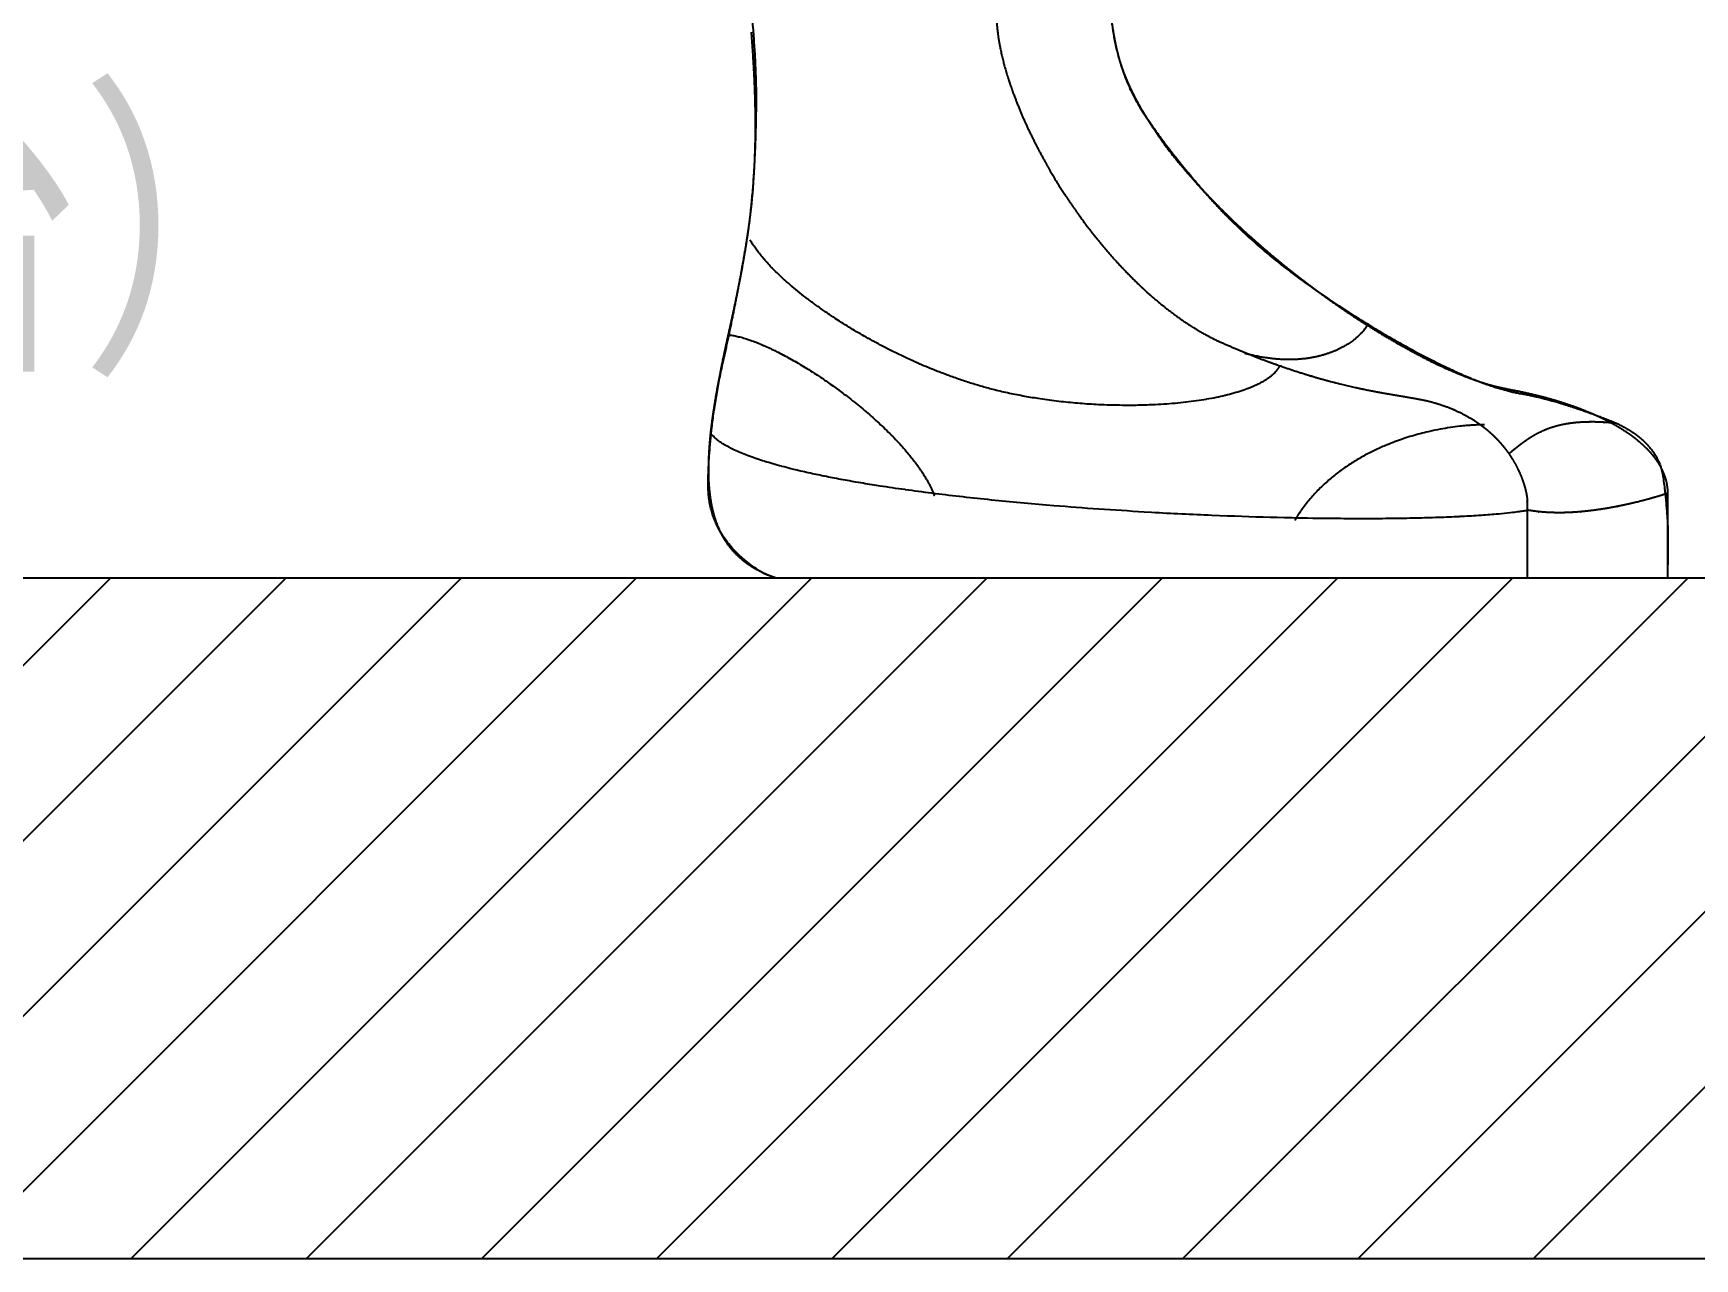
# Model space of a CAD drawing. Header units: millimetres. Extents: x 2183 to 14812, y 264 to 8523.
# Drawn here: x 8193.9 to 8619.6, y 1182.5 to 1496.6 of the extents above; entities that cross this region are included whole.
import ezdxf

# ---------------------------------------------------------------- set-up
doc = ezdxf.new("R2010")
doc.units = ezdxf.units.MM
doc.header["$LTSCALE"] = 0.2
doc.linetypes.add('CENTER', pattern=[50.8, 31.75, -6.35, 6.35, -6.35])
doc.layers.get('Defpoints').update_dxf_attribs({"color": 9})
for name, color, linetype in [('寸法1', 2, 'Continuous'), ('引出線', 2, 'Continuous'), ('芯', 1, 'CENTER')]:
    doc.layers.add(name, color=color, linetype=linetype)
doc.styles.add('TENPAL（ｺﾞｼｯｸ)', font='MS PGothic.ttf')
doc.dimstyles.new('030-TENPAL', dxfattribs={"dimscale": 30, "dimtxt": 2, "dimasz": 2.5, "dimexe": 0, "dimexo": 3, "dimgap": 0.5, "dimtad": 1, "dimlfac": -1, "dimdsep": 46, "dimtxsty": 'TENPAL（ｺﾞｼｯｸ)', "dimblk1": 'DOTSMALL', "dimblk2": 'DOTSMALL', "dimsah": 1, "dimcen": 3, "dimazin": 2, "dimtfac": 1, "dimtofl": 0, "dimtmove": 0, "dimatfit": 3, "dimfxl": 1, "dimtolj": 1, "dimtzin": 0, "dimarcsym": 0})

# ---------------------------------------------------------------- blocks, each defined once
blk = doc.blocks.new('_DOTSMALL')
at = {"color": 0, "linetype": 'ByBlock', "const_width": 0.5}
blk.add_lwpolyline([(-0.0625, 0, 1), (0.0625, 0, 1)], format="xyb", close=True, dxfattribs=at)
blk = doc.blocks.new('*D89')
at = {"layer": 'Defpoints', "color": 0, "transparency": 16777216}
for p in [(9396.78, 4656.93), (7163.4, 1356.93), (7965.37, 1356.93)]:
    blk.add_point(p, dxfattribs=at)
at = {"layer": '寸法1', "color": 0, "lineweight": -2, "transparency": 16777216}
for p, q in [((9306.78, 4656.93), (7163.4, 4656.93)), ((7163.4, 4656.93), (7163.4, 1356.93)), ((7875.37, 1356.93), (7163.4, 1356.93))]:
    blk.add_line(p, q, dxfattribs=at)
at = {"layer": '寸法1', "color": 0, "lineweight": -2, "transparency": 16777216, "xscale": 75, "yscale": 75, "zscale": 75}
for p, rotation in [((7163.4, 4656.93), 90), ((7163.4, 1356.93), 270)]:
    blk.add_blockref('_DOTSMALL', p, dxfattribs=dict(at, rotation=rotation))
at = {"layer": '寸法1', "color": 0, "transparency": 16777216, "insert": (7118.4, 3006.93), "char_height": 60, "attachment_point": 5, "rotation": 90, "style": 'TENPAL（ｺﾞｼｯｸ)'}
blk.add_mtext('\\A1;3300', dxfattribs=at)
blk = doc.blocks.new('人')
at = {"flags": 128}
for points in [[(147269.44, -124027.56, 0.012066), (147269.59, -124027.82), (147269.63, -124027.88, 0.022173), (147269.88, -124028.26), (147269.93, -124028.33, 0.020104), (147270.32, -124028.81), (147270.33, -124028.81, 0.01817), (147270.77, -124029.28), (147270.78, -124029.29, 0.016355), (147271.27, -124029.75), (147271.28, -124029.76, 0.014705), (147271.82, -124030.2), (147271.84, -124030.21, 0.013227), (147272.43, -124030.64), (147272.44, -124030.65, 0.011919), (147273.09, -124031.06), (147273.1, -124031.07, 0.010768), (147273.79, -124031.48), (147273.8, -124031.49, 0.00976), (147274.54, -124031.88), (147274.55, -124031.89, 0.009081), (147275.33, -124032.27), (147275.57, -124032.37, 0.015542), (147276.84, -124032.92), (147277.1, -124033.02, 0.013112), (147278.93, -124033.68), (147278.99, -124033.7, 0.011286), (147280.98, -124034.31), (147281.04, -124034.33, 0.009864), (147283.18, -124034.89), (147283.24, -124034.9, 0.008748), (147285.51, -124035.4), (147285.57, -124035.42, 0.007867), (147287.98, -124035.87), (147288.03, -124035.88, 0.007168), (147290.56, -124036.27), (147290.61, -124036.28, 0.006614), (147293.25, -124036.61), (147293.3, -124036.62, 0.006176), (147296.04, -124036.9), (147296.08, -124036.9, 0.005834), (147298.91, -124037.12), (147298.95, -124037.13, 0.005622), (147301.86, -124037.29), (147302.66, -124037.32, 0.010601), (147307.19, -124037.42), (147308.02, -124037.42, 0.010235), (147314.2, -124037.3), (147315.04, -124037.27, 0.0103), (147319.84, -124036.98, 0.005238), (147324.63, -124036.54), (147324.64, -124036.54, 0.011001), (147329.44, -124035.94), (147330.64, -124035.76, 0.008885), (147334.57, -124035.11), (147334.58, -124035.11, 0.006192), (147338.47, -124034.35, 0.011476), (147342.33, -124033.45), (147342.7, -124033.35, 0.007274), (147345.8, -124032.5, 0.006879), (147348.87, -124031.57), (147348.88, -124031.57, 0.006543), (147351.94, -124030.54), (147351.95, -124030.54, 0.006251), (147355, -124029.44), (147355, -124029.44, 0.006036), (147358.03, -124028.26), (147358.78, -124027.95, 0.011401), (147363.26, -124026.02), (147364.02, -124025.67, 0.010833), (147369.75, -124022.9), (147370.49, -124022.51, 0.010603), (147374.63, -124020.28), (147374.69, -124020.25, 0.005259), (147378.64, -124017.96), (147378.67, -124017.94, 0.01082), (147382.47, -124015.57), (147383.13, -124015.13, 0.005619), (147385.52, -124013.53), (147385.55, -124013.51, 0.0058), (147387.85, -124011.89), (147387.88, -124011.87, 0.006071), (147390.07, -124010.25), (147390.1, -124010.22, 0.006421), (147392.18, -124008.6), (147392.21, -124008.57, 0.006866), (147394.17, -124006.96), (147394.21, -124006.93, 0.007429), (147396.03, -124005.33), (147396.08, -124005.3, 0.008137), (147397.77, -124003.72), (147398, -124003.5, 0.009102), (147399.19, -124002.32), (147399.22, -124002.28, 0.004858), (147400.31, -124001.14), (147400.33, -124001.12, 0.010928), (147401.35, -123999.98), (147401.38, -123999.94, 0.005923), (147402.3, -123998.83), (147402.31, -123998.81, 0.013592), (147403.16, -123997.71), (147403.19, -123997.67, 0.007479), (147403.93, -123996.62, 0.017492), (147404.62, -123995.53), (147404.72, -123995.36, 0.005203), (147404.92, -123995.01, 0.005203)], [(147246.72, -124016.48, 0.005458), (147246.73, -124016.54), (147246.74, -124016.55, 0.010049), (147246.77, -124016.63), (147246.79, -124016.68, 0.017046), (147246.87, -124016.86), (147246.89, -124016.9, 0.014498), (147247.02, -124017.14), (147247.02, -124017.15, 0.012707), (147247.18, -124017.41), (147247.18, -124017.42, 0.011386), (147247.37, -124017.7), (147247.37, -124017.71, 0.010396), (147247.58, -124018), (147247.59, -124018.01, 0.009647), (147247.83, -124018.31), (147247.83, -124018.32, 0.009076), (147248.1, -124018.63), (147248.11, -124018.64, 0.008638), (147248.4, -124018.96), (147248.41, -124018.97, 0.008303), (147248.73, -124019.29), (147248.73, -124019.3, 0.008047), (147249.08, -124019.63), (147249.09, -124019.64, 0.007854), (147249.46, -124019.98), (147249.47, -124019.99, 0.00771), (147249.87, -124020.32), (147249.88, -124020.33, 0.007605), (147250.31, -124020.67), (147250.32, -124020.68, 0.007532), (147250.78, -124021.02), (147250.79, -124021.03, 0.007484), (147251.27, -124021.37), (147251.28, -124021.37, 0.007511), (147251.79, -124021.71), (147251.94, -124021.8, 0.01486), (147252.78, -124022.3), (147252.92, -124022.38, 0.007428), (147253.54, -124022.71, 0.007468), (147254.16, -124023.02), (147254.17, -124023.02, 0.007489), (147254.82, -124023.32), (147254.83, -124023.33, 0.007511), (147255.51, -124023.62), (147255.52, -124023.62, 0.007534), (147256.23, -124023.9), (147256.24, -124023.9, 0.007555), (147256.98, -124024.16), (147256.99, -124024.16, 0.007574), (147257.75, -124024.41), (147257.77, -124024.41, 0.007588), (147258.56, -124024.64), (147258.57, -124024.64, 0.007598), (147259.39, -124024.85), (147259.4, -124024.86, 0.007601), (147260.25, -124025.05), (147260.26, -124025.05, 0.007597), (147261.14, -124025.22), (147261.15, -124025.22, 0.007586), (147262.06, -124025.36), (147262.07, -124025.37, 0.007567), (147263, -124025.49), (147263.01, -124025.49, 0.00754), (147263.97, -124025.58), (147263.99, -124025.58, 0.007503), (147264.98, -124025.65), (147264.99, -124025.65, 0.007458), (147266.01, -124025.69), (147266.02, -124025.69, 0.007404), (147267.07, -124025.7), (147267.08, -124025.7, 0.007341), (147268.16, -124025.68), (147268.17, -124025.68, 0.007269), (147269.27, -124025.62), (147269.29, -124025.62, 0.00719), (147270.42, -124025.53), (147270.43, -124025.53, 0.007102), (147271.59, -124025.41), (147271.61, -124025.4, 0.007007), (147272.79, -124025.24), (147272.81, -124025.24, 0.006906), (147274.03, -124025.04), (147274.04, -124025.03, 0.006798), (147275.29, -124024.79), (147275.31, -124024.79, 0.006684), (147276.58, -124024.51), (147276.6, -124024.5, 0.006555), (147277.9, -124024.18), (147277.91, -124024.18, 0.001602), (147278.24, -124024.09, 0.001602)], [(147410.49, -124019.38, 0.005486), (147410.22, -124019.4), (147410.15, -124019.41, 0.009796), (147409.74, -124019.46), (147409.66, -124019.47, 0.008772), (147409.09, -124019.56), (147409.08, -124019.56, 0.00793), (147408.49, -124019.68), (147408.48, -124019.68, 0.007197), (147407.87, -124019.82), (147407.86, -124019.82, 0.006564), (147407.23, -124019.98), (147407.22, -124019.98, 0.006015), (147406.57, -124020.16), (147406.56, -124020.17, 0.005646), (147405.89, -124020.37), (147405.7, -124020.43, 0.009875), (147404.65, -124020.79), (147404.45, -124020.86, 0.008553), (147403.01, -124021.41), (147402.96, -124021.43, 0.007552), (147401.46, -124022.06), (147401.42, -124022.08, 0.006766), (147399.86, -124022.78), (147399.83, -124022.8, 0.006145), (147398.22, -124023.58), (147398.18, -124023.6, 0.005654), (147396.53, -124024.45), (147396.5, -124024.46, 0.005266), (147394.8, -124025.38), (147394.78, -124025.4, 0.004962), (147393.05, -124026.38), (147393.02, -124026.39, 0.004727), (147391.27, -124027.44), (147391.25, -124027.45, 0.004552), (147389.47, -124028.55), (147389.45, -124028.56, 0.004451), (147387.66, -124029.72), (147387.19, -124030.03, 0.008645), (147384.49, -124031.88), (147383.58, -124032.52, 0.008672), (147380.88, -124034.51), (147380.44, -124034.84, 0.00444), (147378.66, -124036.22), (147378.66, -124036.22, 0.004555), (147376.92, -124037.63), (147376.91, -124037.63, 0.004713), (147375.2, -124039.06), (147375.2, -124039.07, 0.004913), (147373.53, -124040.52), (147373.52, -124040.53, 0.005161), (147371.89, -124042), (147371.88, -124042.01, 0.005461), (147370.31, -124043.5), (147370.3, -124043.51, 0.00582), (147368.78, -124045.01), (147368.77, -124045.02, 0.006246), (147367.32, -124046.53), (147367.3, -124046.54, 0.006751), (147365.92, -124048.05), (147365.74, -124048.26, 0.007386), (147364.75, -124049.4), (147364.74, -124049.41, 0.003896), (147363.81, -124050.55), (147363.8, -124050.55, 0.008491), (147362.91, -124051.69), (147362.89, -124051.71, 0.004515), (147362.05, -124052.84), (147362.05, -124052.85, 0.009918), (147361.26, -124053.98), (147361.24, -124054, 0.005306), (147360.51, -124055.11), (147360.51, -124055.12, 0.011754), (147359.83, -124056.24), (147359.71, -124056.44, 0.00645), (147359.3, -124057.18), (147359.3, -124057.19, 0.006804), (147358.91, -124057.92), (147358.91, -124057.93, 0.007244), (147358.55, -124058.66), (147358.55, -124058.66, 0.007718), (147358.22, -124059.39), (147358.22, -124059.39, 0.008247), (147357.92, -124060.12, 0.004399), (147357.78, -124060.48), (147357.78, -124060.48)], [(147216.78, -124042.4, -0.001425), (147217.02, -124042.4), (147217.34, -124042.4, -0.007627), (147218.23, -124042.42), (147218.54, -124042.43, -0.004843), (147219.63, -124042.48, -0.004786), (147220.73, -124042.56), (147221.05, -124042.58, -0.009261), (147222.78, -124042.74), (147223.12, -124042.78, -0.009165), (147225.53, -124043.1), (147225.6, -124043.11, -0.009275), (147228.13, -124043.53), (147228.19, -124043.54, -0.009542), (147230.82, -124044.09), (147231.19, -124044.17, -0.009952), (147233.28, -124044.69, -0.005145), (147235.35, -124045.27), (147235.38, -124045.28, -0.010776), (147237.49, -124045.95), (147237.5, -124045.95, -0.005611), (147239.62, -124046.7), (147239.64, -124046.71, -0.011841), (147241.77, -124047.54), (147242.13, -124047.69, -0.006235), (147243.55, -124048.31, -0.006438), (147244.97, -124048.97), (147244.97, -124048.97, -0.006669), (147246.38, -124049.67), (147246.38, -124049.67, -0.00691), (147247.78, -124050.41), (147247.78, -124050.41, -0.007161), (147249.16, -124051.2), (147249.17, -124051.2, -0.007421), (147250.53, -124052.03), (147250.54, -124052.03, -0.007687), (147251.88, -124052.9), (147251.89, -124052.91, -0.007959), (147253.21, -124053.83), (147253.22, -124053.83, -0.008234), (147254.52, -124054.8), (147254.52, -124054.8, -0.008511), (147255.8, -124055.82), (147255.8, -124055.82, -0.008787), (147257.05, -124056.89), (147257.05, -124056.89, -0.009058), (147258.27, -124058), (147258.27, -124058.01, -0.009322), (147259.45, -124059.17), (147259.45, -124059.18, -0.009575), (147260.59, -124060.4), (147260.6, -124060.4, -0.009813), (147261.7, -124061.67), (147261.71, -124061.68, -0.010033), (147262.76, -124063), (147262.77, -124063.01, -0.010231), (147263.78, -124064.39), (147263.91, -124064.57, -0.010403), (147264.64, -124065.65), (147264.76, -124065.83, -0.005256), (147265.22, -124066.57, -0.002636), (147265.45, -124066.95, -0.002636)], [(147205.41, -124064.31, 0.003143), (147206.21, -124064.44), (147206.43, -124064.47, 0.005183), (147207.67, -124064.65), (147207.92, -124064.68, 0.004505), (147209.66, -124064.9), (147210.25, -124064.97, 0.006962), (147213.16, -124065.26), (147213.83, -124065.32, 0.005345), (147218.1, -124065.65), (147218.34, -124065.66, 0.004305), (147223.08, -124065.93), (147223.3, -124065.95, 0.003582), (147228.48, -124066.16), (147228.68, -124066.17, 0.003065), (147234.27, -124066.32), (147234.45, -124066.33, 0.002687), (147240.41, -124066.43), (147240.58, -124066.43, 0.002408), (147246.88, -124066.47), (147247.03, -124066.47, 0.002239), (147253.63, -124066.45), (147255.56, -124066.43, 0.003987), (147266.03, -124066.27), (147268.07, -124066.22, 0.003667), (147282.62, -124065.78), (147286.64, -124065.62, 0.005482), (147302.08, -124064.87), (147304, -124064.75, 0.001887), (147315.58, -124064.01), (147315.62, -124064.01, 0.004114), (147327.11, -124063.14), (147329.09, -124062.97, 0.002264), (147336.59, -124062.3), (147336.66, -124062.3, 0.002431), (147344.01, -124061.58), (147344.1, -124061.57, 0.002658), (147351.26, -124060.79), (147351.37, -124060.78, 0.002941), (147358.31, -124059.95), (147358.43, -124059.93, 0.003295), (147365.12, -124059.04), (147365.25, -124059.02, 0.00374), (147371.65, -124058.09), (147372.53, -124057.95, 0.00435), (147377.14, -124057.2), (147377.27, -124057.17, 0.002374), (147381.62, -124056.4), (147381.69, -124056.39, 0.005541), (147385.9, -124055.57), (147386.04, -124055.55, 0.003077), (147389.95, -124054.72), (147390.02, -124054.7, 0.007377), (147393.77, -124053.83), (147394.47, -124053.65, 0.004354), (147396.79, -124053.05), (147396.85, -124053.04, 0.004821), (147399.06, -124052.42), (147399.11, -124052.41, 0.005452), (147401.2, -124051.78), (147401.26, -124051.76, 0.006213), (147403.22, -124051.12), (147403.27, -124051.1, 0.007142), (147405.1, -124050.45), (147405.16, -124050.43, 0.008289), (147406.86, -124049.77), (147406.92, -124049.75, 0.009719), (147408.47, -124049.07), (147408.53, -124049.04, 0.011524), (147409.95, -124048.36), (147410, -124048.33, 0.013827), (147411.27, -124047.63), (147411.33, -124047.6, 0.016803), (147412.45, -124046.89), (147412.5, -124046.86, 0.020623), (147413.47, -124046.14), (147413.49, -124046.12, 0.02581), (147414.35, -124045.35, 0.016151), (147414.73, -124044.95), (147414.73, -124044.95)]]:
    blk.add_lwpolyline(points, format="xyb", dxfattribs=at)
for points, weights, knots in [([(147316.51, -123648.3), (147316.57, -123648.43), (147316.62, -123648.55), (147317.1, -123649.75), (147317.62, -123650.92), (147318.14, -123652.1), (147318.68, -123653.27), (147318.75, -123653.43), (147318.82, -123653.59), (147319.5, -123655.08), (147320.19, -123656.56), (147320.83, -123657.93), (147321.47, -123659.3), (147322.57, -123661.66), (147323.66, -123664.03), (147323.79, -123664.31), (147323.92, -123664.59), (147324.74, -123666.41), (147325.54, -123668.23), (147325.55, -123668.24), (147325.55, -123668.25), (147326.34, -123670.06), (147327.11, -123671.88), (147327.12, -123671.89), (147327.12, -123671.91), (147327.88, -123673.7), (147328.57, -123675.51), (147328.7, -123675.84), (147328.82, -123676.16), (147329.27, -123677.32), (147329.68, -123678.5), (147329.69, -123678.52), (147329.7, -123678.54), (147330.1, -123679.67), (147330.47, -123680.8), (147330.48, -123680.83), (147330.49, -123680.86), (147330.84, -123681.94), (147331.15, -123683.03), (147331.16, -123683.06), (147331.17, -123683.1), (147331.46, -123684.12), (147331.71, -123685.16), (147331.75, -123685.31), (147331.78, -123685.46), (147331.96, -123686.2), (147332.09, -123686.95), (147332.12, -123687.09), (147332.14, -123687.23), (147332.23, -123687.7), (147332.3, -123688.17), (147332.3, -123688.17), (147332.3, -123688.18), (147332.37, -123688.64), (147332.41, -123689.11), (147332.46, -123689.58), (147332.5, -123690.05), (147332.51, -123690.22), (147332.52, -123690.4), (147332.58, -123691.22), (147332.63, -123692.03), (147332.66, -123692.51), (147332.69, -123692.99), (147332.8, -123694.76), (147332.89, -123696.53), (147332.9, -123696.73), (147332.91, -123696.93), (147333.02, -123699.1), (147333.12, -123701.27), (147333.15, -123701.85), (147333.18, -123702.43), (147333.34, -123705.75), (147333.48, -123709.08), (147333.52, -123709.96), (147333.56, -123710.85), (147333.78, -123715.94), (147333.99, -123721.03), (147334.01, -123721.38), (147334.02, -123721.72), (147334.26, -123727.5), (147334.5, -123733.28), (147334.51, -123733.5), (147334.52, -123733.72), (147334.78, -123739.93), (147335.04, -123746.15), (147335.05, -123746.27), (147335.05, -123746.4), (147335.32, -123752.74), (147335.6, -123759.08), (147335.63, -123759.58), (147335.65, -123760.09), (147335.89, -123765.42), (147336.14, -123770.75), (147336.17, -123771.3), (147336.19, -123771.84), (147336.4, -123776.08), (147336.62, -123780.32), (147336.66, -123781.09), (147336.7, -123781.87), (147336.84, -123784.55), (147336.99, -123787.24), (147337.15, -123789.92), (147337.31, -123792.8), (147337.48, -123795.68), (147337.63, -123798.56), (147337.68, -123799.57), (147337.73, -123800.59), (147337.98, -123805.49), (147338.22, -123810.4), (147338.26, -123811.33), (147338.31, -123812.27), (147338.63, -123819.04), (147338.93, -123825.82), (147339.05, -123828.49), (147339.16, -123831.17), (147339.69, -123843.3), (147340.14, -123855.43), (147340.22, -123857.49), (147340.29, -123859.55), (147340.63, -123868.76), (147340.93, -123877.97), (147340.97, -123879.26), (147341.02, -123880.55), (147341.23, -123887.18), (147341.4, -123893.8), (147341.44, -123895.06), (147341.47, -123896.32), (147341.58, -123900.42), (147341.67, -123904.52), (147341.67, -123904.67), (147341.68, -123904.81), (147341.76, -123908.63), (147341.83, -123912.44), (147341.83, -123912.61), (147341.83, -123912.78), (147341.89, -123916.25), (147341.93, -123919.73), (147341.93, -123919.92), (147341.94, -123920.12), (147341.97, -123923.2), (147341.98, -123926.28), (147341.98, -123926.5), (147341.98, -123926.73), (147341.99, -123929.35), (147341.96, -123931.98), (147341.96, -123932.44), (147341.95, -123932.89), (147341.93, -123934.61), (147341.89, -123936.32), (147341.88, -123936.66), (147341.87, -123937), (147341.84, -123938.04), (147341.78, -123939.08), (147341.72, -123940.12), (147341.6, -123941.16), (147341.57, -123941.45), (147341.53, -123941.74), (147341.35, -123943.36), (147341.03, -123944.96), (147340.97, -123945.28), (147340.91, -123945.61), (147340.46, -123947.86), (147339.87, -123950.07), (147339.85, -123950.14), (147339.83, -123950.22), (147339.19, -123952.58), (147338.41, -123954.9), (147338.39, -123954.96), (147338.37, -123955.03), (147337.54, -123957.48), (147336.59, -123959.88), (147336.57, -123959.94), (147336.55, -123960), (147335.55, -123962.52), (147334.44, -123964.99), (147334.42, -123965.03), (147334.4, -123965.08), (147333.24, -123967.64), (147331.96, -123970.15), (147331.94, -123970.19), (147331.92, -123970.23), (147330.61, -123972.82), (147329.19, -123975.34), (147328.8, -123976.04), (147328.41, -123976.73), (147326.21, -123980.64), (147323.68, -123984.35), (147323.25, -123984.99), (147322.81, -123985.63), (147321.1, -123988.16), (147319.27, -123990.61), (147319.27, -123990.61), (147319.27, -123990.62), (147317.45, -123993.06), (147315.52, -123995.43), (147315.51, -123995.44), (147315.5, -123995.45), (147313.59, -123997.79), (147311.57, -124000.04), (147311.56, -124000.06), (147311.54, -124000.07), (147309.55, -124002.29), (147307.45, -124004.41), (147307.43, -124004.43), (147307.41, -124004.45), (147305.35, -124006.52), (147303.17, -124008.48), (147302.89, -124008.74), (147302.6, -124009), (147301, -124010.44), (147299.31, -124011.78), (147299.29, -124011.8), (147299.26, -124011.82), (147297.62, -124013.13), (147295.93, -124014.38), (147294.25, -124015.63), (147292.47, -124016.76), (147291.89, -124017.13), (147291.32, -124017.49), (147289.62, -124018.57), (147287.85, -124019.5), (147287.54, -124019.66), (147287.22, -124019.83), (147286.07, -124020.43), (147284.89, -124020.98), (147284.88, -124020.99), (147284.86, -124020.99), (147283.71, -124021.53), (147282.54, -124022.03), (147281.37, -124022.53), (147280.2, -124023.02), (147279.18, -124023.45), (147278.15, -124023.88), (147274.94, -124025.23), (147271.65, -124026.4), (147270.48, -124026.81), (147269.32, -124027.23), (147265.8, -124028.48), (147262.23, -124029.57), (147262.01, -124029.63), (147261.8, -124029.7), (147258.66, -124030.66), (147255.49, -124031.48), (147255.29, -124031.53), (147255.09, -124031.58), (147252.32, -124032.3), (147249.51, -124032.91), (147249.06, -124033), (147248.6, -124033.1), (147246.7, -124033.51), (147244.79, -124033.87), (147244.41, -124033.94), (147244.03, -124034.01), (147242.88, -124034.22), (147241.73, -124034.42), (147241.69, -124034.43), (147241.65, -124034.43), (147240.58, -124034.62), (147239.5, -124034.8), (147238.43, -124034.98), (147237.43, -124035.15), (147237.39, -124035.15), (147237.36, -124035.16), (147236.42, -124035.32), (147235.49, -124035.48), (147235.46, -124035.49), (147235.42, -124035.49), (147234.55, -124035.64), (147233.68, -124035.81), (147233.65, -124035.81), (147233.62, -124035.82), (147232.81, -124035.97), (147232, -124036.15), (147231.19, -124036.33), (147230.39, -124036.53), (147230.36, -124036.54), (147230.33, -124036.55), (147229.47, -124036.77), (147228.63, -124037.04), (147227.78, -124037.31), (147226.95, -124037.61), (147226.82, -124037.65), (147226.69, -124037.7), (147225.59, -124038.09), (147224.53, -124038.57), (147224.35, -124038.65), (147224.17, -124038.73), (147222.89, -124039.3), (147221.67, -124039.97), (147221.63, -124039.98), (147221.6, -124040), (147220.44, -124040.63), (147219.33, -124041.35), (147219.31, -124041.37), (147219.28, -124041.39), (147218.23, -124042.07), (147217.24, -124042.83), (147217.21, -124042.85), (147217.18, -124042.87), (147216.24, -124043.59), (147215.36, -124044.38), (147215.34, -124044.4), (147215.31, -124044.42), (147214.47, -124045.17), (147213.69, -124045.99), (147212.91, -124046.8), (147212.19, -124047.66), (147212.05, -124047.83), (147211.91, -124048), (147210.9, -124049.2), (147210.07, -124050.53), (147209.91, -124050.78), (147209.75, -124051.03), (147208.86, -124052.45), (147208.15, -124053.96), (147208.02, -124054.22), (147207.9, -124054.47), (147207.43, -124055.47), (147207.07, -124056.52), (147206.99, -124056.75), (147206.91, -124056.97), (147206.71, -124057.57), (147206.53, -124058.17), (147206.52, -124058.21), (147206.51, -124058.25), (147206.36, -124058.77), (147206.24, -124059.3), (147206.23, -124059.34), (147206.22, -124059.39), (147206.11, -124059.83), (147206.03, -124060.27), (147206.03, -124060.29), (147206.03, -124060.31), (147205.96, -124060.72), (147205.91, -124061.13), (147205.9, -124061.2), (147205.89, -124061.26), (147205.86, -124061.55), (147205.86, -124061.83), (147205.86, -124061.9), (147205.86, -124061.97), (147205.86, -124062.11), (147205.86, -124062.25), (147205.86, -124071.9), (147205.86, -124081.54)], [1, 1, 1, 0.999858073457, 1, 0.999986122919, 1, 1, 1, 0.9999908406, 1, 1, 1, 0.999993212481, 1, 1, 1, 0.999962200485, 1, 1, 1, 0.999982776497, 1, 1, 1, 0.999849955933, 1, 1, 1, 0.999930650291, 1, 1, 1, 0.999899296295, 1, 1, 1, 0.99984615611, 1, 1, 1, 0.999760020165, 1, 1, 1, 0.999599637158, 1, 1, 1, 0.999858416733, 1, 1, 1, 0.999784687447, 1, 0.999896224377, 1, 1, 1, 0.999978853367, 1, 1, 1, 0.999987587218, 1, 1, 1, 0.999998240327, 1, 1, 1, 0.999998022549, 1, 1, 1, 0.999999687474, 1, 1, 1, 0.999999993975, 1, 1, 1, 0.999999900644, 1, 1, 1, 0.999999499032, 1, 1, 1, 0.999998536991, 1, 1, 1, 0.999998225059, 1, 1, 1, 0.999995311297, 1, 1, 1, 0.999995886105, 1, 1, 1, 0.999998168514, 1, 1, 1, 0.999997940504, 1, 1, 1, 0.999994233288, 1, 1, 1, 0.999997371259, 1, 1, 1, 0.99999529987, 1, 1, 1, 0.999998000446, 1, 1, 1, 0.999997011706, 1, 1, 1, 0.999995056505, 1, 1, 1, 0.999991120193, 1, 1, 1, 0.999980023306, 1, 1, 1, 0.999965194162, 1, 1, 1, 0.999857068746, 1, 0.999659853103, 1, 1, 1, 0.999159720615, 1, 1, 1, 0.999404063661, 1, 1, 1, 0.999555033453, 1, 1, 1, 0.999649392552, 1, 1, 1, 0.999709153969, 1, 1, 1, 0.999746480207, 1, 1, 1, 0.999766680236, 1, 1, 1, 0.999116438837, 1, 1, 1, 0.999770633186, 1, 1, 1, 0.999751704731, 1, 1, 1, 0.999722248759, 1, 1, 1, 0.999678906365, 1, 1, 1, 0.999617414528, 1, 1, 1, 0.999525582593, 1, 1, 1, 0.999863853277, 1, 0.99933885846, 1, 1, 1, 0.999144515839, 1, 1, 1, 0.999697142158, 1, 1, 1, 0.999890418885, 1, 0.999993943355, 1, 1, 1, 0.999610906847, 1, 1, 1, 0.999745683137, 1, 1, 1, 0.999760458418, 1, 1, 1, 0.99980434528, 1, 1, 1, 0.999882285595, 1, 1, 1, 0.999986833899, 1, 1, 1, 0.999995618724, 1, 1, 1, 1, 1, 0.9999943929, 1, 1, 1, 0.999971226987, 1, 1, 1, 0.999919594011, 1, 0.999810622395, 1, 1, 1, 0.999602588062, 1, 0.999842516118, 1, 1, 1, 0.999271281424, 1, 1, 1, 0.999247418538, 1, 1, 1, 0.999239191256, 1, 1, 1, 0.999248506103, 1, 1, 1, 0.999273889421, 1, 1, 1, 0.999312534756, 1, 0.999361236082, 1, 1, 1, 0.997769469178, 1, 1, 1, 0.998199172933, 1, 1, 1, 0.99851051654, 1, 1, 1, 0.999663337995, 1, 1, 1, 0.999672788476, 1, 1, 1, 0.999650515317, 1, 1, 1, 0.999570066501, 1, 1, 1, 0.998128731251, 1, 1, 1, 0.999997283526, 1, 0.999999988124, 1], [0, 0, 0, 1, 1, 2, 2, 3, 3, 4, 4, 5, 5, 6, 6, 7, 7, 8, 8, 9, 9, 10, 10, 11, 11, 12, 12, 13, 13, 14, 14, 15, 15, 16, 16, 17, 17, 18, 18, 19, 19, 20, 20, 21, 21, 22, 22, 23, 23, 24, 24, 25, 25, 26, 26, 27, 27, 28, 28, 29, 29, 30, 30, 31, 31, 32, 32, 33, 33, 34, 34, 35, 35, 36, 36, 37, 37, 38, 38, 39, 39, 40, 40, 41, 41, 42, 42, 43, 43, 44, 44, 45, 45, 46, 46, 47, 47, 48, 48, 49, 49, 50, 50, 51, 51, 52, 52, 53, 53, 54, 54, 55, 55, 56, 56, 57, 57, 58, 58, 59, 59, 60, 60, 61, 61, 62, 62, 63, 63, 64, 64, 65, 65, 66, 66, 67, 67, 68, 68, 69, 69, 70, 70, 71, 71, 72, 72, 73, 73, 74, 74, 75, 75, 76, 76, 77, 77, 78, 78, 79, 79, 80, 80, 81, 81, 82, 82, 83, 83, 84, 84, 85, 85, 86, 86, 87, 87, 88, 88, 89, 89, 90, 90, 91, 91, 92, 92, 93, 93, 94, 94, 95, 95, 96, 96, 97, 97, 98, 98, 99, 99, 100, 100, 101, 101, 102, 102, 103, 103, 104, 104, 105, 105, 106, 106, 107, 107, 108, 108, 109, 109, 110, 110, 111, 111, 112, 112, 113, 113, 114, 114, 115, 115, 116, 116, 117, 117, 118, 118, 119, 119, 120, 120, 121, 121, 122, 122, 123, 123, 124, 124, 125, 125, 126, 126, 127, 127, 128, 128, 129, 129, 130, 130, 131, 131, 132, 132, 133, 133, 134, 134, 135, 135, 136, 136, 137, 137, 138, 138, 139, 139, 140, 140, 141, 141, 142, 142, 143, 143, 144, 144, 145, 145, 146, 146, 147, 147, 148, 148, 149, 149, 150, 150, 151, 151, 152, 152, 153, 153, 154, 154, 155, 155, 156, 156, 157, 157, 158, 158, 159, 159, 160, 160, 161, 161, 162, 162, 163, 163, 164, 164, 165, 165, 166, 166, 167, 167, 168, 168, 169, 169, 170, 170, 171, 171, 172, 172, 172]), ([(147311.66, -123943.17), (147311.32, -123945.02), (147310.88, -123946.85), (147310.44, -123948.67), (147309.83, -123950.45)], [1, 0.999588181728, 1, 0.998901441593, 1], [469, 469, 469, 470, 470, 471, 471, 471]), ([(147208.87, -124033.61), (147206.46, -124034.07), (147204.09, -124034.66), (147203.67, -124034.76), (147203.26, -124034.86)], [1, 0.99960618949, 1, 1, 1], [505, 505, 505, 506, 506, 507, 507, 507]), ([(147183.13, -124042.02), (147183.25, -124042.01), (147183.78, -124041.96), (147184.32, -124041.9), (147184.86, -124041.86), (147185.07, -124041.85), (147185.28, -124041.83), (147185.73, -124041.8), (147186.18, -124041.77), (147186.19, -124041.77), (147186.19, -124041.77), (147186.63, -124041.75), (147187.07, -124041.73), (147187.08, -124041.73), (147187.08, -124041.73), (147187.51, -124041.71), (147187.93, -124041.7), (147187.94, -124041.7), (147187.95, -124041.7), (147188.36, -124041.68), (147188.78, -124041.68), (147188.78, -124041.68), (147188.79, -124041.68), (147189.19, -124041.67), (147189.59, -124041.68), (147189.6, -124041.68), (147189.6, -124041.68), (147190, -124041.68), (147190.39, -124041.69), (147190.39, -124041.69), (147190.4, -124041.69), (147190.78, -124041.69), (147191.16, -124041.71), (147191.16, -124041.71), (147191.17, -124041.71), (147191.54, -124041.72), (147191.91, -124041.74), (147191.92, -124041.74), (147191.92, -124041.75), (147192.28, -124041.77), (147192.64, -124041.79), (147192.65, -124041.79), (147192.65, -124041.79), (147193, -124041.82), (147193.35, -124041.85), (147193.7, -124041.89), (147194.05, -124041.93), (147194.13, -124041.94), (147194.22, -124041.95), (147194.71, -124042), (147195.2, -124042.08), (147195.21, -124042.08), (147195.22, -124042.08), (147195.69, -124042.16), (147196.15, -124042.24), (147196.62, -124042.32), (147197.08, -124042.43), (147197.16, -124042.44), (147197.23, -124042.46), (147197.8, -124042.59), (147198.36, -124042.74), (147198.38, -124042.74), (147198.39, -124042.75), (147198.93, -124042.89), (147199.46, -124043.07), (147199.47, -124043.07), (147199.48, -124043.07), (147199.99, -124043.24), (147200.5, -124043.43), (147200.51, -124043.43), (147200.52, -124043.43), (147201.01, -124043.62), (147201.49, -124043.82), (147201.5, -124043.82), (147201.5, -124043.83), (147201.97, -124044.03), (147202.43, -124044.25), (147202.44, -124044.25), (147202.44, -124044.25), (147202.9, -124044.47), (147203.34, -124044.7), (147203.39, -124044.73), (147203.45, -124044.76), (147203.78, -124044.94), (147204.1, -124045.12), (147204.1, -124045.12), (147204.1, -124045.13), (147204.42, -124045.31), (147204.73, -124045.5), (147204.73, -124045.5), (147204.73, -124045.5), (147205.04, -124045.69), (147205.35, -124045.89), (147205.35, -124045.89), (147205.35, -124045.89), (147205.65, -124046.08), (147205.95, -124046.29), (147205.95, -124046.29), (147205.95, -124046.29), (147206.25, -124046.49), (147206.54, -124046.7), (147206.54, -124046.7), (147206.54, -124046.7), (147206.83, -124046.9), (147207.12, -124047.12), (147207.4, -124047.33), (147207.69, -124047.54), (147207.73, -124047.58), (147207.78, -124047.62), (147207.97, -124047.76), (147208.16, -124047.91), (147208.34, -124048.05), (147208.53, -124048.2), (147208.53, -124048.2), (147208.53, -124048.2), (147208.72, -124048.35), (147208.9, -124048.5), (147208.95, -124048.54), (147209, -124048.57), (147209.28, -124048.8), (147209.56, -124049.03), (147209.6, -124049.06), (147209.65, -124049.1), (147209.93, -124049.33), (147210.21, -124049.56), (147210.25, -124049.6), (147210.3, -124049.63)], [1, 1, 1, 0.999908303915, 1, 1, 1, 0.999974124175, 1, 1, 1, 0.999972570921, 1, 1, 1, 0.999970482446, 1, 1, 1, 0.999968284102, 1, 1, 1, 0.999965981963, 1, 1, 1, 0.999963585152, 1, 1, 1, 0.99996110628, 1, 1, 1, 0.999958561875, 1, 1, 1, 0.999955972743, 1, 1, 1, 0.999953364264, 1, 0.999951831449, 1, 1, 1, 0.999786907942, 1, 1, 1, 0.999943697995, 1, 0.999761401876, 1, 1, 1, 0.99974742667, 1, 1, 1, 0.999739577059, 1, 1, 1, 0.99973865116, 1, 1, 1, 0.999745087601, 1, 1, 1, 0.999759849256, 1, 1, 1, 0.999781488526, 1, 1, 1, 0.9998102027, 1, 1, 1, 0.999957480226, 1, 1, 1, 0.999857825921, 1, 1, 1, 0.999969816861, 1, 1, 1, 0.999906347327, 1, 1, 1, 0.999981503875, 1, 0.999948713737, 1, 1, 1, 0.99999159063, 1, 0.999993742499, 1, 1, 1, 0.999995382973, 1, 1, 1, 0.999992547518, 1, 1, 1, 0.999999326492, 1, 1, 1], [0, 0, 0, 1, 1, 2, 2, 3, 3, 4, 4, 5, 5, 6, 6, 7, 7, 8, 8, 9, 9, 10, 10, 11, 11, 12, 12, 13, 13, 14, 14, 15, 15, 16, 16, 17, 17, 18, 18, 19, 19, 20, 20, 21, 21, 22, 22, 23, 23, 24, 24, 25, 25, 26, 26, 27, 27, 28, 28, 29, 29, 30, 30, 31, 31, 32, 32, 33, 33, 34, 34, 35, 35, 36, 36, 37, 37, 38, 38, 39, 39, 40, 40, 41, 41, 42, 42, 43, 43, 44, 44, 45, 45, 46, 46, 47, 47, 48, 48, 49, 49, 50, 50, 51, 51, 52, 52, 53, 53, 54, 54, 55, 55, 56, 56, 57, 57, 58, 58, 59, 59, 60, 60, 61, 61, 62, 62, 63, 63, 63]), ([(147169.9, -124059.96), (147169.95, -124059.98), (147170.12, -124060.04), (147170.29, -124060.1), (147170.46, -124060.15), (147170.53, -124060.17), (147170.6, -124060.2), (147170.91, -124060.3), (147171.22, -124060.4), (147171.26, -124060.41), (147171.29, -124060.42), (147171.68, -124060.54), (147172.06, -124060.65), (147172.11, -124060.67), (147172.16, -124060.68), (147172.64, -124060.83), (147173.12, -124060.97), (147173.34, -124061.03), (147173.56, -124061.1), (147174.47, -124061.36), (147175.4, -124061.61), (147175.77, -124061.71), (147176.14, -124061.8), (147177.38, -124062.13), (147178.63, -124062.42), (147178.8, -124062.46), (147178.97, -124062.5), (147179.88, -124062.72), (147180.8, -124062.91), (147181.72, -124063.11), (147182.65, -124063.29), (147182.67, -124063.3), (147182.69, -124063.3), (147183.66, -124063.49), (147184.63, -124063.67), (147184.76, -124063.69), (147184.9, -124063.71), (147185.67, -124063.85), (147186.45, -124063.97), (147187.23, -124064.09), (147188, -124064.2), (147188.01, -124064.2), (147188.02, -124064.2), (147188.82, -124064.32), (147189.62, -124064.41), (147189.75, -124064.43), (147189.89, -124064.44), (147190.43, -124064.51), (147190.98, -124064.56), (147191.52, -124064.62), (147192.07, -124064.67), (147192.07, -124064.67), (147192.07, -124064.67), (147192.62, -124064.72), (147193.16, -124064.76), (147193.17, -124064.76), (147193.17, -124064.76), (147193.72, -124064.8), (147194.27, -124064.83), (147194.27, -124064.83), (147194.27, -124064.83), (147194.82, -124064.86), (147195.37, -124064.88), (147195.93, -124064.9), (147196.48, -124064.92), (147196.48, -124064.92), (147196.48, -124064.92), (147197.03, -124064.93), (147197.59, -124064.93), (147197.59, -124064.93), (147197.59, -124064.93), (147198.14, -124064.93), (147198.69, -124064.92), (147198.69, -124064.92), (147198.69, -124064.92), (147199.24, -124064.91), (147199.79, -124064.89), (147199.79, -124064.89), (147199.79, -124064.89), (147200.33, -124064.87), (147200.88, -124064.84), (147200.88, -124064.84), (147200.88, -124064.84), (147201.42, -124064.8), (147201.96, -124064.76), (147201.96, -124064.76), (147201.97, -124064.76), (147202.5, -124064.71), (147203.04, -124064.65), (147203.04, -124064.65), (147203.04, -124064.65), (147203.57, -124064.59), (147204.1, -124064.52), (147204.76, -124064.42), (147205.41, -124064.31)], [1, 1, 1, 0.999980708495, 1, 1, 1, 0.999988769464, 1, 1, 1, 0.999986750101, 1, 1, 1, 0.999984263364, 1, 1, 1, 0.999923717716, 1, 1, 1, 0.999894342451, 1, 1, 1, 0.999965993618, 1, 0.999959470701, 1, 1, 1, 0.999951341532, 1, 1, 1, 0.999940752393, 1, 0.99998317555, 1, 1, 1, 0.999920100553, 1, 1, 1, 0.999976579458, 1, 0.999974167734, 1, 1, 1, 0.999971201396, 1, 1, 1, 0.999967827313, 1, 1, 1, 0.999964008575, 1, 0.999959568527, 1, 1, 1, 0.999954576195, 1, 1, 1, 0.999948831749, 1, 1, 1, 0.999942247336, 1, 1, 1, 0.999934693404, 1, 1, 1, 0.999926022645, 1, 1, 1, 0.999916071541, 1, 1, 1, 0.999904889015, 1, 0.999828173554, 1], [0, 0, 0, 1, 1, 2, 2, 3, 3, 4, 4, 5, 5, 6, 6, 7, 7, 8, 8, 9, 9, 10, 10, 11, 11, 12, 12, 13, 13, 14, 14, 15, 15, 16, 16, 17, 17, 18, 18, 19, 19, 20, 20, 21, 21, 22, 22, 23, 23, 24, 24, 25, 25, 26, 26, 27, 27, 28, 28, 29, 29, 30, 30, 31, 31, 32, 32, 33, 33, 34, 34, 35, 35, 36, 36, 37, 37, 38, 38, 39, 39, 40, 40, 41, 41, 42, 42, 43, 43, 44, 44, 45, 45, 46, 46, 47, 47, 47])]:
    blk.add_rational_spline(points, weights, degree=2, knots=knots)
for points, knots in [([(147306.81, -123673.18), (147308.12, -123684.05), (147309.09, -123695.2), (147310.06, -123706.36), (147311, -123722.34), (147311.93, -123738.32), (147313.25, -123767.8), (147314.56, -123797.29), (147315.24, -123840.02), (147315.92, -123882.75), (147314.77, -123906.4), (147313.63, -123930.06), (147312.15, -123940.34), (147310.68, -123950.63), (147306.52, -123958.5), (147302.35, -123966.37), (147290.32, -123980.65), (147278.3, -123994.93), (147262.56, -124006.1), (147246.82, -124017.27), (147231.89, -124025.02), (147216.96, -124032.77), (147207.65, -124034.37), (147198.33, -124035.96), (147185.34, -124041.04), (147172.34, -124046.12), (147171.02, -124055.94)], [84, 84, 84, 85, 85, 86, 86, 87, 87, 88, 88, 89, 89, 90, 90, 91, 91, 92, 92, 93, 93, 94, 94, 95, 95, 96, 96, 97, 97, 97]), ([(147411.97, -124026.97), (147408.45, -124011.04), (147406.01, -123996.77), (147403.57, -123982.5), (147403.32, -123961.28), (147403.06, -123940.07), (147408.21, -123909), (147413.36, -123877.92), (147418.67, -123852.49)], [108, 108, 108, 109, 109, 110, 110, 111, 111, 112, 112, 112]), ([(147400.89, -124080.8), (147415.86, -124072.05), (147415.68, -124057.48), (147415.5, -124042.91), (147411.97, -124026.97)], [106, 106, 106, 107, 107, 108, 108, 108]), ([(147171.02, -124055.94), (147169.7, -124065.77), (147169.8, -124072.86), (147169.9, -124079.95), (147169.9, -124081.7)], [97, 97, 97, 98, 98, 99, 99, 99]), ([(147169.9, -124081.7), (147174.92, -124081.7), (147188.65, -124081.7), (147202.37, -124081.7), (147226.14, -124081.7), (147249.91, -124081.7), (147275.89, -124081.7), (147301.87, -124081.7), (147334.01, -124081.7), (147366.15, -124081.7), (147379.65, -124081.7), (147393.15, -124081.7), (147398.17, -124081.7)], [99, 99, 99, 100, 100, 101, 101, 102, 102, 103, 103, 104, 104, 105, 105, 105])]:
    blk.add_open_spline(points, degree=2, knots=knots)
for points, weights in [([(147312.29, -123939.26), (147312.02, -123941.19), (147311.67, -123943.1)], [1, 0.999799864725, 1]), ([(147403.92, -123951.92), (147404.17, -123947.11), (147404.55, -123942.32)], [1, 0.999898659211, 1]), ([(147309.75, -123950.71), (147309.05, -123952.74), (147308.18, -123954.7)], [1, 0.999071687193, 1]), ([(147403.59, -123961.12), (147403.67, -123956.73), (147403.89, -123952.34)], [1, 0.999863113519, 1]), ([(147308.09, -123954.92), (147307.12, -123957.1), (147306, -123959.21)], [1, 0.999306210923, 1]), ([(147305.94, -123959.3), (147304.77, -123961.51), (147303.45, -123963.63)], [1, 0.999487577264, 1]), ([(147403.58, -123969.59), (147403.5, -123965.52), (147403.58, -123961.45)], [1, 0.999826785347, 1]), ([(147303.39, -123963.73), (147302.02, -123965.94), (147300.52, -123968.08)], [1, 0.999591708113, 1]), ([(147299.64, -123969.33), (147297.26, -123972.72), (147294.58, -123975.87)], [1, 0.998944296259, 1]), ([(147403.89, -123977.71), (147403.66, -123973.65), (147403.58, -123969.59)], [1, 0.999799662107, 1]), ([(147293.53, -123977.12), (147289.8, -123981.51), (147285.75, -123985.62)], [1, 0.999323533646, 1]), ([(147405.06, -123990.28), (147404.32, -123984.88), (147404, -123979.44)], [1, 0.999230300242, 1]), ([(147285.58, -123985.8), (147281.36, -123990.09), (147276.88, -123994.1)], [1, 0.999516001384, 1]), ([(147276.78, -123994.19), (147272.2, -123998.3), (147267.4, -124002.15)], [1, 0.999616363697, 1]), ([(147406.41, -123999.22), (147405.81, -123995.68), (147405.31, -123992.12)], [1, 0.999867528987, 1]), ([(147407.72, -124006.29), (147407.02, -124002.77), (147406.41, -123999.22)], [1, 0.999917429108, 1]), ([(147267.3, -124002.23), (147262.58, -124006.01), (147257.68, -124009.53)], [1, 0.999657563286, 1]), ([(147409.66, -124015.64), (147408.83, -124011.9), (147408.08, -124008.14)], [1, 0.99993135688, 1]), ([(147257.47, -124009.68), (147252.77, -124013.06), (147247.9, -124016.19)], [1, 0.999653362521, 1]), ([(147246.51, -124017.08), (147243.02, -124019.32), (147239.41, -124021.35)], [1, 0.999582641594, 1]), ([(147411.12, -124022.22), (147410.49, -124019.38), (147409.86, -124016.54)], [1, 0.999999169644, 1]), ([(147232.26, -124025.24), (147229.09, -124026.9), (147225.81, -124028.3)], [1, 0.999261334707, 1]), ([(147239.1, -124021.53), (147235.8, -124023.39), (147232.45, -124025.14)], [1, 0.999880575169, 1]), ([(147412.31, -124027.92), (147411.74, -124025.07), (147411.12, -124022.22)], [1, 0.999950176425, 1]), ([(147224.5, -124028.87), (147222.53, -124029.71), (147220.53, -124030.46)], [1, 0.999704916136, 1]), ([(147413.78, -124035.84), (147413.2, -124032.39), (147412.51, -124028.96)], [1, 0.999891594126, 1]), ([(147213.02, -124032.76), (147211.27, -124033.15), (147209.51, -124033.49)], [1, 0.999868435846, 1]), ([(147216.48, -124031.84), (147214.77, -124032.37), (147213.02, -124032.76)], [1, 0.999176834369, 1]), ([(147220.36, -124030.52), (147218.52, -124031.2), (147216.65, -124031.79)], [1, 0.9996192836, 1]), ([(147192.43, -124038.21), (147190.19, -124039.06), (147188, -124040.06)], [1, 0.999403662668, 1]), ([(147197.58, -124036.45), (147195.08, -124037.22), (147192.63, -124038.14)], [1, 0.999528668894, 1]), ([(147203.26, -124034.86), (147200.51, -124035.55), (147197.8, -124036.38)], [1, 0.999627901644, 1]), ([(147414.77, -124042.53), (147414.36, -124039.3), (147413.82, -124036.08)], [1, 0.999777079163, 1]), ([(147183.73, -124042.22), (147181.97, -124043.19), (147180.31, -124044.32)], [1, 0.998980111241, 1]), ([(147187.81, -124040.14), (147185.82, -124041.06), (147183.89, -124042.13)], [1, 0.999228463038, 1]), ([(147177.49, -124046.44), (147176.52, -124047.27), (147175.59, -124048.15)], [1, 0.999577760815, 1]), ([(147179.81, -124044.66), (147178.65, -124045.45), (147177.59, -124046.36)], [1, 0.998596828794, 1]), ([(147415.37, -124048.79), (147415.17, -124045.77), (147414.8, -124042.77)], [1, 0.999578935063, 1]), ([(147173.59, -124050.37), (147172.67, -124051.52), (147171.93, -124052.8)], [1, 0.997038917632, 1]), ([(147175.59, -124048.15), (147174.67, -124049.03), (147173.87, -124050.03)], [1, 0.997822268962, 1]), ([(147415.54, -124054.59), (147415.57, -124051.81), (147415.39, -124049.02)], [1, 0.999234439979, 1]), ([(147171.89, -124052.88), (147171.19, -124054.08), (147170.73, -124055.38)], [1, 0.996101836158, 1]), ([(147415.21, -124059.94), (147415.51, -124057.38), (147415.54, -124054.81)], [1, 0.998652892752, 1]), ([(147169.92, -124059.31), (147169.89, -124059.96), (147169.9, -124060.62)], [1, 0.999714967931, 1]), ([(147170.05, -124058.01), (147169.95, -124058.66), (147169.92, -124059.31)], [1, 0.998488205201, 1]), ([(147170.6, -124055.74), (147170.26, -124056.68), (147170.1, -124057.67)], [1, 0.995351219744, 1]), ([(147169.9, -124060.94), (147169.9, -124061.91), (147169.9, -124062.89)], [1, 0.999997618129, 1]), ([(147414.33, -124064.8), (147414.92, -124062.49), (147415.19, -124060.12)], [1, 0.997725475376, 1]), ([(147412.81, -124069.18), (147413.73, -124067.12), (147414.29, -124064.93)], [1, 0.996427043285, 1]), ([(147410.61, -124073.05), (147411.89, -124071.25), (147412.79, -124069.23)], [1, 0.995051905168, 1]), ([(147404.45, -124078.81), (147405.98, -124077.9), (147407.29, -124076.71)], [1, 0.994816600843, 1]), ([(147407.69, -124076.34), (147409.33, -124074.85), (147410.61, -124073.05)], [1, 0.994321085321, 1]), ([(147398.52, -124081.59), (147400.04, -124081.09), (147401.48, -124080.4)], [1, 0.998029807505, 1]), ([(147401.48, -124080.4), (147402.92, -124079.71), (147404.3, -124078.9)], [1, 0.998962341298, 1])]:
    blk.add_rational_spline(points, weights, degree=2)
for points in [[(147311.67, -123943.1), (147311.67, -123943.13), (147311.66, -123943.17)], [(147404.55, -123942.32), (147404.57, -123942.07), (147404.59, -123941.82)], [(147309.83, -123950.45), (147309.79, -123950.58), (147309.75, -123950.71)], [(147403.89, -123952.34), (147403.91, -123952.13), (147403.92, -123951.92)], [(147308.18, -123954.7), (147308.14, -123954.81), (147308.09, -123954.92)], [(147306, -123959.21), (147305.97, -123959.25), (147305.94, -123959.3)], [(147403.58, -123961.45), (147403.58, -123961.29), (147403.59, -123961.12)], [(147303.45, -123963.63), (147303.42, -123963.68), (147303.39, -123963.73)], [(147300.52, -123968.08), (147300.08, -123968.71), (147299.64, -123969.33)], [(147294.58, -123975.87), (147294.06, -123976.49), (147293.53, -123977.12)], [(147404, -123979.44), (147403.95, -123978.58), (147403.89, -123977.71)], [(147285.75, -123985.62), (147285.67, -123985.71), (147285.58, -123985.8)], [(147405.31, -123992.12), (147405.19, -123991.2), (147405.06, -123990.28)], [(147276.88, -123994.1), (147276.83, -123994.15), (147276.78, -123994.19)], [(147267.4, -124002.15), (147267.35, -124002.19), (147267.3, -124002.23)], [(147408.08, -124008.14), (147407.9, -124007.21), (147407.72, -124006.29)], [(147257.68, -124009.53), (147257.58, -124009.61), (147257.47, -124009.68)], [(147247.9, -124016.19), (147247.2, -124016.64), (147246.51, -124017.08)], [(147409.86, -124016.54), (147409.76, -124016.09), (147409.66, -124015.64)], [(147239.41, -124021.35), (147239.26, -124021.44), (147239.1, -124021.53)], [(147232.45, -124025.14), (147232.35, -124025.19), (147232.26, -124025.24)], [(147225.81, -124028.3), (147225.16, -124028.58), (147224.5, -124028.87)], [(147412.51, -124028.96), (147412.41, -124028.44), (147412.31, -124027.92)], [(147209.51, -124033.49), (147209.19, -124033.55), (147208.87, -124033.61)], [(147216.65, -124031.79), (147216.56, -124031.81), (147216.48, -124031.84)], [(147220.53, -124030.46), (147220.44, -124030.49), (147220.36, -124030.52)], [(147192.63, -124038.14), (147192.53, -124038.17), (147192.43, -124038.21)], [(147197.8, -124036.38), (147197.69, -124036.41), (147197.58, -124036.45)], [(147413.82, -124036.08), (147413.8, -124035.96), (147413.78, -124035.84)], [(147183.89, -124042.13), (147183.81, -124042.17), (147183.73, -124042.22)], [(147188, -124040.06), (147187.91, -124040.1), (147187.81, -124040.14)], [(147414.8, -124042.77), (147414.78, -124042.65), (147414.77, -124042.53)], [(147177.59, -124046.36), (147177.54, -124046.4), (147177.49, -124046.44)], [(147180.31, -124044.32), (147180.06, -124044.49), (147179.81, -124044.66)], [(147173.87, -124050.03), (147173.73, -124050.2), (147173.59, -124050.37)], [(147415.39, -124049.02), (147415.38, -124048.91), (147415.37, -124048.79)], [(147170.73, -124055.38), (147170.66, -124055.56), (147170.6, -124055.74)], [(147171.93, -124052.8), (147171.91, -124052.84), (147171.89, -124052.88)], [(147415.54, -124054.81), (147415.54, -124054.7), (147415.54, -124054.59)], [(147170.1, -124057.67), (147170.08, -124057.84), (147170.05, -124058.01)], [(147169.9, -124060.62), (147169.9, -124060.78), (147169.9, -124060.94)], [(147169.9, -124062.89), (147169.9, -124065.04), (147169.9, -124067.19)], [(147415.19, -124060.12), (147415.2, -124060.03), (147415.21, -124059.94)], [(147169.9, -124067.19), (147169.9, -124072.46), (147169.9, -124081.7)], [(147414.29, -124064.93), (147414.31, -124064.87), (147414.33, -124064.8)], [(147412.79, -124069.23), (147412.8, -124069.2), (147412.81, -124069.18)], [(147407.29, -124076.71), (147407.49, -124076.53), (147407.69, -124076.34)], [(147398.17, -124081.7), (147399.53, -124081.25), (147400.89, -124080.8)], [(147404.3, -124078.9), (147404.37, -124078.85), (147404.45, -124078.81)], [(147169.9, -124081.7), (147284.04, -124081.7), (147398.17, -124081.7)], [(147398.17, -124081.7), (147398.34, -124081.65), (147398.52, -124081.59)]]:
    blk.add_open_spline(points, degree=2)
at = {"layer": 'Defpoints'}
blk.add_line((146942.96, -124081.7), (147585.96, -124081.7), dxfattribs=at)

msp = doc.modelspace()

# ---------------------------------------------------------------- hatches: boundary and pattern name
at = {"layer": '芯', "transparency": 33554687}
h = msp.add_hatch(dxfattribs=at)
h.set_pattern_fill('ANSI31', color=8, scale=10)
h.set_pattern_definition([(45, (-38797.75, -50234.447), (-22.45064, 22.45064), [])])
h.paths.add_polyline_path([(9463.395, 1356.927), (7340.739, 1356.927), (7340.739, 1182.539), (9463.395, 1182.539)])

# ---------------------------------------------------------------- linework, layer by layer
for p, q in [((9463.395, 1356.927), (7340.739, 1356.927)), ((9465.895, 1182.539), (6342.985, 1182.539))]:
    msp.add_line(p, q)

# ---------------------------------------------------------------- block references
at = {"xscale": -1}
msp.add_blockref('人', (155782.486, 125438.631), dxfattribs=at)

# ---------------------------------------------------------------- texts
at = {"layer": '引出線', "color": 2, "style": 'TENPAL（ｺﾞｼｯｸ)', "width": 0.8}
msp.add_text('ドック（荷下し台）', height=60, dxfattribs=at).set_placement((7682.234, 1416.264))

# ---------------------------------------------------------------- dimensions: what is measured, and where the dimension line sits
at = {"layer": '寸法1'}
dim = msp.add_linear_dim(base=(7163.395, 1356.927), p1=(9396.776, 4656.927), p2=(7965.371, 1356.927), angle=90, dimstyle='030-TENPAL', dxfattribs=at)
dim.commit()
dim.dimension.update_dxf_attribs({"geometry": '*D89', "text_midpoint": (7118.395, 3006.927)})

doc.saveas('drawing.dxf')
